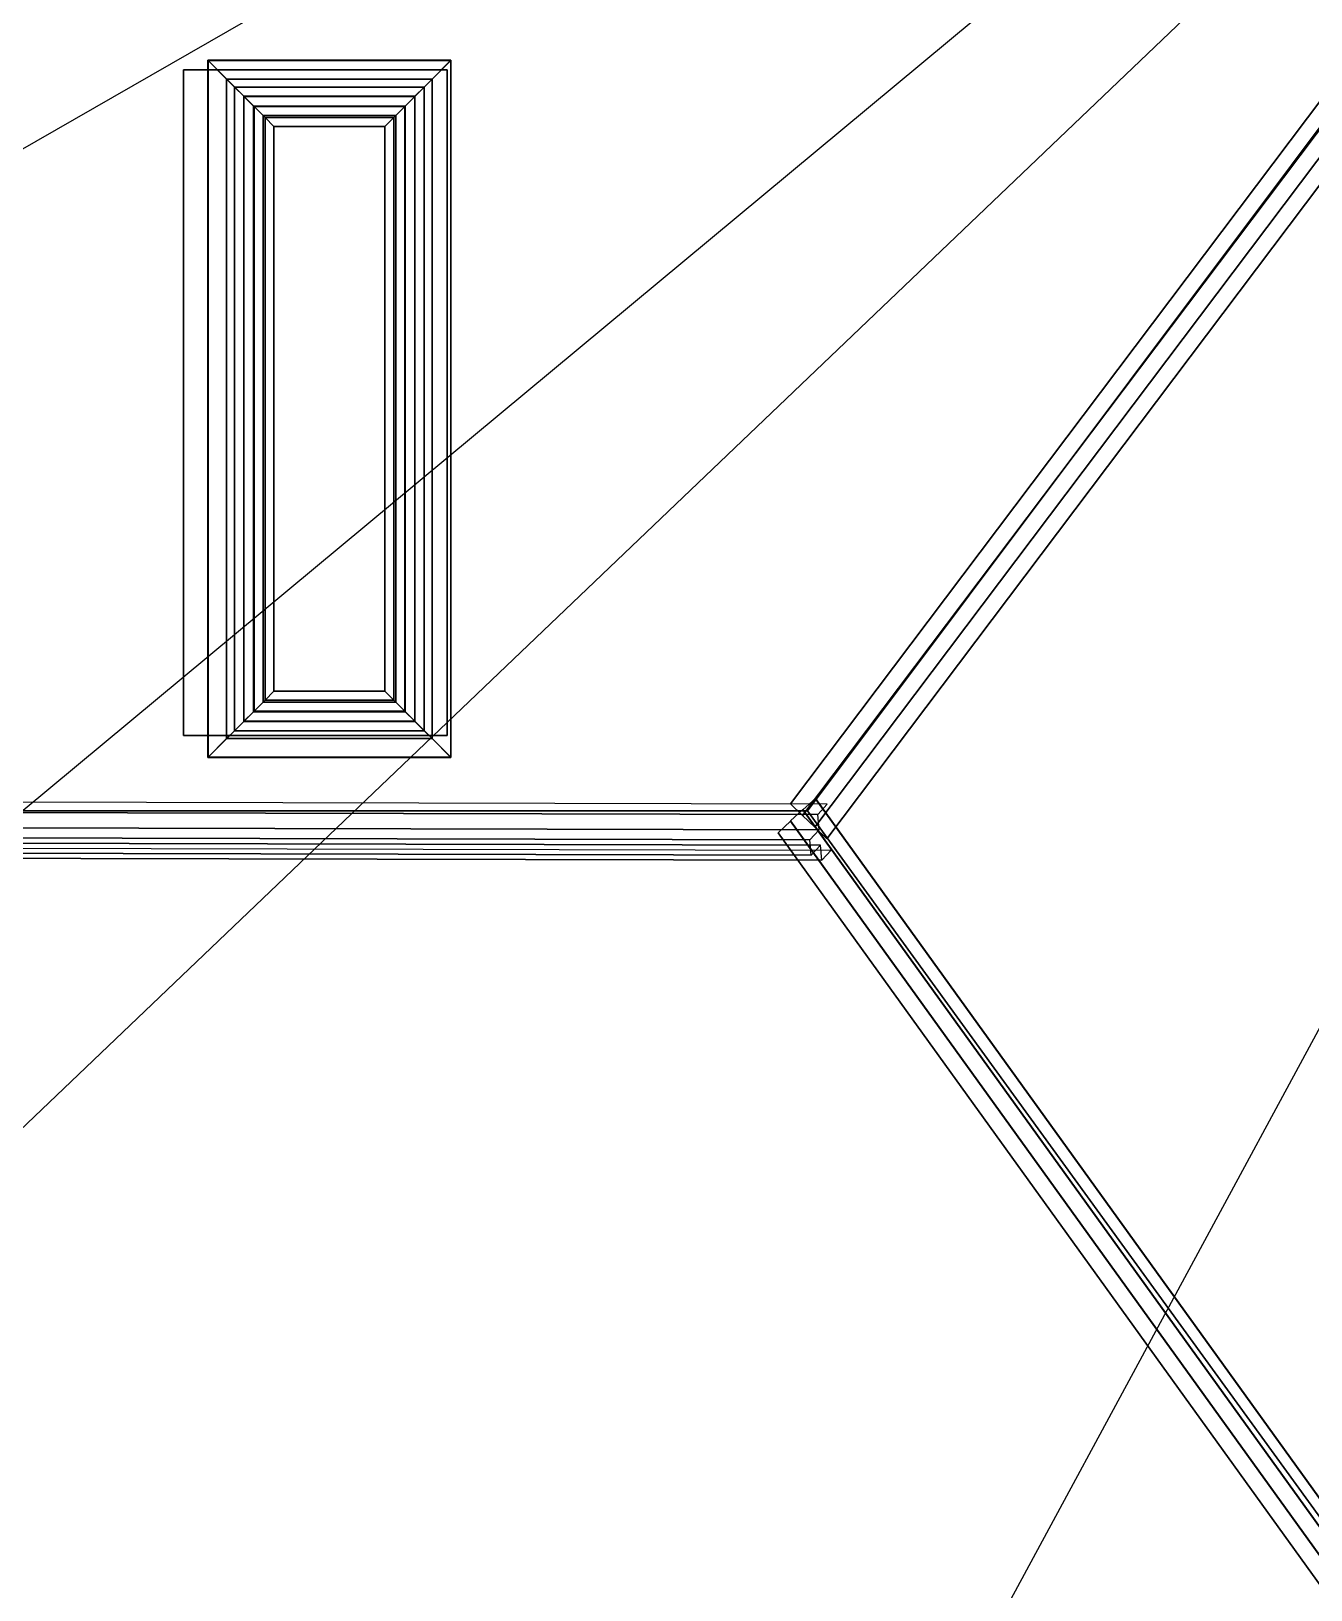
# Model space of a CAD drawing. Extents: x -152 to 154, y -106 to 95.
# Drawn here: x 51.6 to 102.6, y -21 to 41 of the extents above; entities that cross this region are included whole.
import ezdxf

# ---------------------------------------------------------------- set-up
doc = ezdxf.new("R2010")
doc.units = 0
for name, color, linetype in [('CHIM1', 37, 'CONTINUOUS'), ('CHIM2', 29, 'CONTINUOUS'), ('GROUND1', 253, 'CONTINUOUS'), ('ROOF1', 37, 'CONTINUOUS'), ('ROOF2', 59, 'CONTINUOUS')]:
    doc.layers.add(name, color=color, linetype=linetype)

msp = doc.modelspace()

# ---------------------------------------------------------------- linework, layer by layer
at = {"layer": 'CHIM1'}
for points in [[(60.5, 13.961208, 149), (60.5, 38.038792, 149), (60.5, 38.038792, 120), (60.5, 13.961208, 120)], [(60.5, 38.038792, 120), (66.5, 38.038792, 120), (66.5, 13.961208, 120), (60.5, 13.961208, 120)], [(60.5, 38.038792, 149), (66.5, 38.038792, 149), (66.5, 38.038792, 120), (60.5, 38.038792, 120)], [(66.5, 38.038792, 120), (66.5, 38.038792, 149), (66.5, 13.961208, 149), (66.5, 13.961208, 120)], [(60.938675, 14.399891, 150.131165), (61.293533, 14.754738, 121.097687), (61.293533, 37.245262, 121.097687), (60.938675, 37.600109, 150.131165)], [(60.938675, 37.600109, 150.131165), (61.293533, 37.245262, 121.097687), (65.706467, 37.245262, 121.097687), (66.061325, 37.600109, 150.131165)], [(65.706467, 14.754738, 121.097687), (65.706467, 37.245262, 121.097687), (61.293533, 37.245262, 121.097687), (61.293533, 14.754738, 121.097687)], [(66.061325, 37.600109, 150.131165), (65.706467, 37.245262, 121.097687), (65.706467, 14.754738, 121.097687), (66.061325, 14.399891, 150.131165)], [(66.061325, 14.399891, 150.131165), (65.706467, 14.754738, 121.097687), (61.293533, 14.754738, 121.097687), (60.938675, 14.399891, 150.131165)], [(66.5, 13.961208, 120), (66.5, 13.961208, 149), (60.5, 13.961208, 149), (60.5, 13.961208, 120)]]:
    msp.add_3dface(points, dxfattribs=at)
at = {"layer": 'CHIM2'}
for points in [[(59.408981, 12.870182, 150.859924), (58.662338, 12.123554, 150.866608), (58.662338, 39.87645, 150.866608), (59.408981, 39.129814, 150.859924)], [(58.662338, 12.123554, 150.866608), (58.671722, 12.132923, 153.79364), (58.671722, 39.867073, 153.79364), (58.662338, 39.87645, 150.866608)], [(59.408981, 39.129814, 150.859924), (58.662338, 39.87645, 150.866608), (68.337662, 39.87645, 150.866608), (67.591019, 39.129814, 150.859924)], [(58.662338, 39.87645, 150.866608), (58.671722, 39.867073, 153.79364), (68.328278, 39.867073, 153.79364), (68.337662, 39.87645, 150.866608)], [(58.671722, 12.132923, 153.79364), (60.859604, 14.320808, 151.393646), (60.859604, 37.679192, 151.393646), (58.671722, 39.867073, 153.79364)], [(58.671722, 39.867073, 153.79364), (60.859604, 37.679192, 151.393646), (66.140396, 37.679192, 151.393646), (68.328278, 39.867073, 153.79364)], [(68.328278, 39.867073, 153.79364), (66.140396, 37.679192, 151.393646), (66.140396, 14.320808, 151.393646), (68.328278, 12.132923, 153.79364)], [(67.591019, 39.129814, 150.859924), (68.337662, 39.87645, 150.866608), (68.337662, 12.123554, 150.866608), (67.591019, 12.870182, 150.859924)], [(68.337662, 39.87645, 150.866608), (68.328278, 39.867073, 153.79364), (68.328278, 12.132923, 153.79364), (68.337662, 12.123554, 150.866608)], [(68.189407, 39.5, 120), (68.189407, 13, 133.5), (57.689407, 13, 133.5), (57.689407, 39.5, 120)], [(57.689407, 13, 135), (68.189407, 13, 135), (68.189407, 39.5, 121.5), (57.689407, 39.5, 121.5)], [(57.689407, 39.5, 121.5), (68.189407, 39.5, 121.5), (68.189407, 39.5, 120), (57.689407, 39.5, 120)], [(57.689407, 13, 135), (57.689407, 39.5, 121.5), (57.689407, 39.5, 120), (57.689407, 13, 133.5)], [(59.724945, 13.186153, 150.738632), (59.408981, 12.870182, 150.859924), (59.408981, 39.129814, 150.859924), (59.724945, 38.81385, 150.738632)], [(59.724945, 38.81385, 150.738632), (59.408981, 39.129814, 150.859924), (67.591019, 39.129814, 150.859924), (67.275055, 38.81385, 150.738632)], [(67.275055, 38.81385, 150.738632), (67.591019, 39.129814, 150.859924), (67.591019, 12.870182, 150.859924), (67.275055, 13.186153, 150.738632)], [(68.189407, 39.5, 120), (68.189407, 39.5, 121.5), (68.189407, 13, 135), (68.189407, 13, 133.5)], [(60.093567, 13.554783, 149.889542), (59.724945, 13.186153, 149.913788), (59.724945, 38.81385, 149.913788), (60.093567, 38.445221, 149.889542)], [(59.724945, 13.186153, 149.913788), (59.724945, 13.186153, 150.738632), (59.724945, 38.81385, 150.738632), (59.724945, 38.81385, 149.913788)], [(60.093567, 38.445221, 149.889542), (59.724945, 38.81385, 149.913788), (67.275055, 38.81385, 149.913788), (66.906433, 38.445221, 149.889542)], [(59.724945, 38.81385, 149.913788), (59.724945, 38.81385, 150.738632), (67.275055, 38.81385, 150.738632), (67.275055, 38.81385, 149.913788)], [(66.906433, 38.445221, 149.889542), (67.275055, 38.81385, 149.913788), (67.275055, 13.186153, 149.913788), (66.906433, 13.554783, 149.889542)], [(67.275055, 38.81385, 149.913788), (67.275055, 38.81385, 150.738632), (67.275055, 13.186153, 150.738632), (67.275055, 13.186153, 149.913788)], [(60.099442, 13.560658, 149.664093), (60.093567, 13.554783, 149.889542), (60.093567, 38.445221, 149.889542), (60.099442, 38.439346, 149.664093)], [(60.099442, 38.439346, 149.664093), (60.093567, 38.445221, 149.889542), (66.906433, 38.445221, 149.889542), (66.900558, 38.439346, 149.664093)], [(60.482681, 13.943886, 149.402679), (60.099442, 13.560658, 149.664093), (60.099442, 38.439346, 149.664093), (60.482681, 38.056114, 149.402679)], [(60.482681, 38.056114, 149.402679), (60.099442, 38.439346, 149.664093), (66.900558, 38.439346, 149.664093), (66.517319, 38.056114, 149.402679)], [(60.5, 13.961208, 149), (60.482681, 13.943886, 149.402679), (60.482681, 38.056114, 149.402679), (60.5, 38.038792, 149)], [(60.5, 38.038792, 149), (60.482681, 38.056114, 149.402679), (66.517319, 38.056114, 149.402679), (66.5, 38.038792, 149)], [(66.5, 38.038792, 149), (66.517319, 38.056114, 149.402679), (66.517319, 13.943886, 149.402679), (66.5, 13.961208, 149)], [(66.517319, 38.056114, 149.402679), (66.900558, 38.439346, 149.664093), (66.900558, 13.560658, 149.664093), (66.517319, 13.943886, 149.402679)], [(66.900558, 38.439346, 149.664093), (66.906433, 38.445221, 149.889542), (66.906433, 13.554783, 149.889542), (66.900558, 13.560658, 149.664093)], [(60.859604, 14.320808, 151.393646), (60.938675, 14.399891, 150.131165), (60.938675, 37.600109, 150.131165), (60.859604, 37.679192, 151.393646)], [(60.859604, 37.679192, 151.393646), (60.938675, 37.600109, 150.131165), (66.061325, 37.600109, 150.131165), (66.140396, 37.679192, 151.393646)], [(66.140396, 37.679192, 151.393646), (66.061325, 37.600109, 150.131165), (66.061325, 14.399891, 150.131165), (66.140396, 14.320808, 151.393646)], [(68.328278, 12.132923, 153.79364), (66.140396, 14.320808, 151.393646), (60.859604, 14.320808, 151.393646), (58.671722, 12.132923, 153.79364)], [(66.140396, 14.320808, 151.393646), (66.061325, 14.399891, 150.131165), (60.938675, 14.399891, 150.131165), (60.859604, 14.320808, 151.393646)], [(66.517319, 13.943886, 149.402679), (66.900558, 13.560658, 149.664093), (60.099442, 13.560658, 149.664093), (60.482681, 13.943886, 149.402679)], [(66.5, 13.961208, 149), (66.517319, 13.943886, 149.402679), (60.482681, 13.943886, 149.402679), (60.5, 13.961208, 149)], [(67.275055, 13.186153, 150.738632), (67.591019, 12.870182, 150.859924), (59.408981, 12.870182, 150.859924), (59.724945, 13.186153, 150.738632)], [(66.906433, 13.554783, 149.889542), (67.275055, 13.186153, 149.913788), (59.724945, 13.186153, 149.913788), (60.093567, 13.554783, 149.889542)], [(67.275055, 13.186153, 149.913788), (67.275055, 13.186153, 150.738632), (59.724945, 13.186153, 150.738632), (59.724945, 13.186153, 149.913788)], [(66.900558, 13.560658, 149.664093), (66.906433, 13.554783, 149.889542), (60.093567, 13.554783, 149.889542), (60.099442, 13.560658, 149.664093)], [(68.189407, 13, 133.5), (68.189407, 13, 135), (57.689407, 13, 135), (57.689407, 13, 133.5)], [(67.591019, 12.870182, 150.859924), (68.337662, 12.123554, 150.866608), (58.662338, 12.123554, 150.866608), (59.408981, 12.870182, 150.859924)], [(68.337662, 12.123554, 150.866608), (68.328278, 12.132923, 153.79364), (58.671722, 12.132923, 153.79364), (58.662338, 12.123554, 150.866608)]]:
    msp.add_3dface(points, dxfattribs=at)
at = {"layer": 'GROUND1', "invisible_edges": 8}
for points in [[(-151.5, 95, -0.075062), (-151.5, -80, -0.075062), (153.5, 95, -0.075062)], [(-151.5, -80, -0.075062), (-56.949997, -80, -0.075062), (153.5, 95, -0.075062)], [(-56.949997, -80, -0.075062), (-56.949997, -106, -0.075062), (153.5, 95, -0.075062)], [(153.5, 95, -0.075062), (-56.949997, -106, -0.075062), (58.949997, -80, -0.075062)], [(153.5, -80, -0.075062), (153.5, 95, -0.075062), (58.949997, -80, -0.075062)]]:
    msp.add_3dface(points, dxfattribs=at)
at = {"layer": 'ROOF1'}
for points in [[(0.5, 70, 105.704536), (0.5, 10, 135.704529), (82.527527, 10, 135.704529), (127.5, 70, 105.704536)], [(127.5, -52, 105.704536), (127.5, 10, 105.704536), (127.5, 70, 105.704536), (82.527527, 10, 135.704529)], [(127.5, -52, 105.704536), (82.527527, 10, 135.704529), (0.5, 10, 135.704529), (0.5, -52, 105.704536)]]:
    msp.add_3dface(points, dxfattribs=at)
at = {"layer": 'ROOF2'}
for points in [[(132.100006, -55.5, 107.236023), (132.100006, 73.800003, 107.236023), (-130, 73.800003, 107.236023), (-130, -55.5, 107.236023)], [(127.156631, 70.400963, 105.287766), (81.848633, 10.275219, 135.787766), (82.33374, 9.811211, 135.787766), (127.651321, 69.949677, 105.287766)], [(127.156631, 70.400963, 105.287766), (127.156631, 70.400963, 104.300003), (81.848633, 10.275219, 134.800003), (81.848633, 10.275219, 135.787766)], [(127.651321, 69.949677, 106.277718), (82.33374, 9.811207, 136.77771), (82.818832, 9.347198, 136.77771), (128.145996, 69.498383, 106.277718)], [(127.651321, 69.949677, 106.277718), (127.651321, 69.949677, 105.287766), (82.33374, 9.811211, 135.787766), (82.33374, 9.811207, 136.77771)], [(82.818832, 9.347198, 136.77771), (82.818848, 9.347198, 135.787766), (128.146011, 69.498383, 105.287766), (128.145996, 69.498383, 106.277718)], [(128.146011, 69.498383, 105.287766), (82.818848, 9.347198, 135.787766), (83.30394, 8.88319, 135.787766), (128.640686, 69.047089, 105.287766)], [(128.640686, 69.047089, 104.300003), (128.640686, 69.047089, 105.287766), (83.30394, 8.88319, 135.787766), (83.30394, 8.88319, 134.800003)], [(0.5, 10.052982, 136.417999), (82.940399, 9.851837, 136.069733), (83.308563, 10.257324, 135.247726), (2.036163, 10.458473, 135.595978)], [(0.5, 10.052982, 136.417999), (1.738205, 9.442322, 136.148209), (82.995834, 9.243862, 135.794662), (82.940399, 9.851837, 136.069733)], [(82.350967, 10.053066, 136.768188), (81.857849, 9.59766, 136.776123), (126.118973, -51.845573, 107.343979), (126.621445, -51.403046, 107.336258)], [(126.62146, -51.420319, 106.346451), (82.350983, 10.035786, 135.778381), (82.350967, 10.053066, 136.768188), (126.621445, -51.403046, 107.336258)], [(82.844101, 10.491188, 135.770432), (82.350983, 10.035786, 135.778381), (126.62146, -51.420319, 106.346451), (127.123932, -50.977798, 106.33873)], [(82.844101, 10.491188, 135.770432), (127.123932, -50.977798, 106.33873), (127.123932, -50.995041, 105.35112), (82.844101, 10.473949, 134.782822)], [(82.995834, 9.243862, 135.794662), (1.738205, 9.442322, 136.148209), (0.5, 9.035931, 136.972046), (82.626846, 8.837467, 136.6185)], [(81.857849, 9.580379, 135.786331), (81.364716, 9.124977, 135.794281), (125.616486, -52.305367, 106.361908), (126.118973, -51.862846, 106.354179)], [(81.857849, 9.580379, 135.786331), (126.118973, -51.862846, 106.354179), (126.118973, -51.845573, 107.343979), (81.857849, 9.59766, 136.776123)], [(0.5, 9.035931, 136.972046), (0.5, 8.425266, 136.702255), (82.682297, 8.229485, 136.343414), (82.626846, 8.837467, 136.6185)], [(0.5, 8.83165, 135.878418), (0.5, 8.220985, 135.608643), (83.10672, 8.027905, 135.244507), (83.051285, 8.63588, 135.519577)], [(0.5, 8.83165, 135.878418), (83.051285, 8.63588, 135.519577), (82.682297, 8.229485, 136.343414), (0.5, 8.425266, 136.702255)], [(81.364716, 9.107738, 134.806671), (125.616486, -52.322601, 105.37429), (125.616486, -52.305367, 106.361908), (81.364716, 9.124977, 135.794281)], [(2.246811, 8.626476, 134.786621), (83.474884, 8.433395, 134.422501), (83.10672, 8.027905, 135.244507), (0.5, 8.220985, 135.608643)]]:
    msp.add_3dface(points, dxfattribs=at)

doc.saveas('drawing.dxf')
